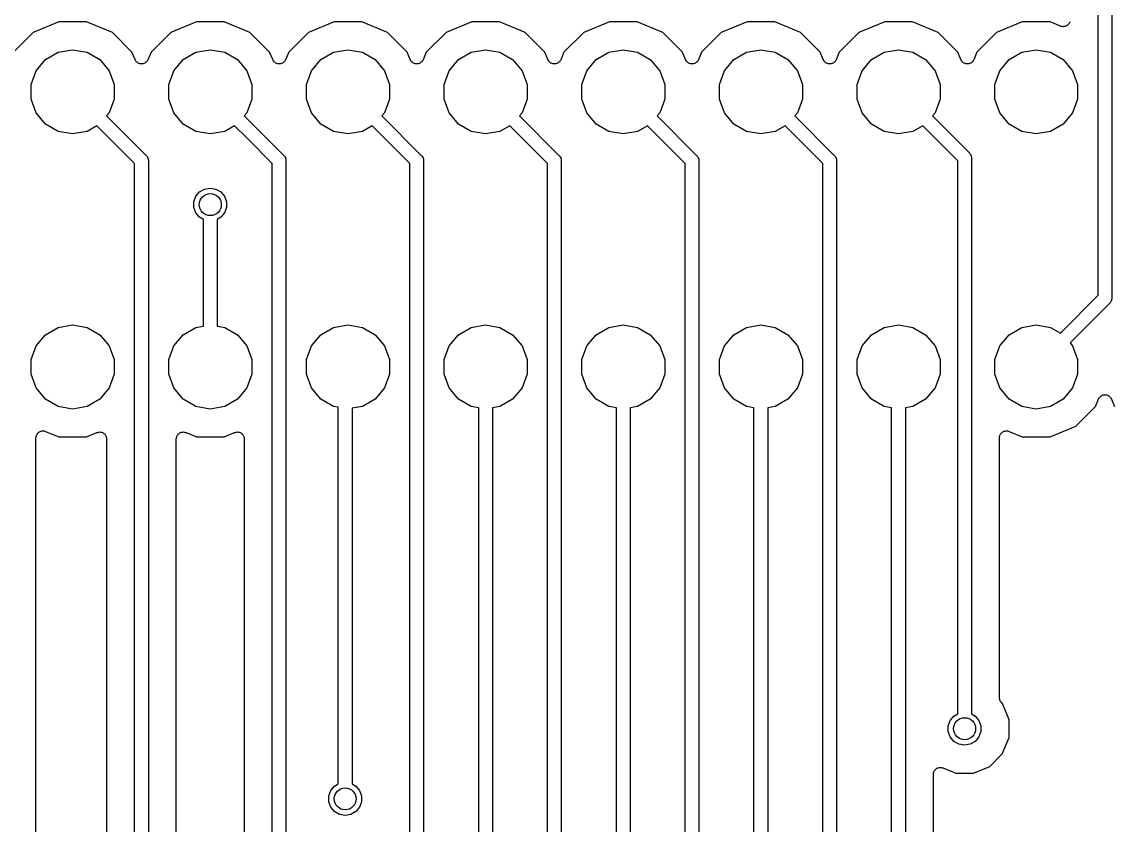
# Model space of a CAD drawing. Extents: x 70 to 225, y -126 to -70.
# Drawn here: x 109.32 to 129.14, y -97.44 to -82.84 of the extents above; entities that cross this region are included whole.
import ezdxf

# ---------------------------------------------------------------- set-up
doc = ezdxf.new("R2010")
doc.units = 0
doc.header["$MEASUREMENT"] = 0
doc.layers.add('BLACK', color=7, linetype='CONTINUOUS')

msp = doc.modelspace()

# ---------------------------------------------------------------- linework, layer by layer
at = {"layer": 'Black'}
for p, q in [((128.866, -87.8056), (128.866, -78.1526)), ((129.116, -78.1526), (129.116, -87.8573)), ((109.99, -82.8371), (109.523, -83.0301)), ((110.495, -82.8376), (109.99, -82.8371)), ((110.962, -83.0313), (110.495, -82.8376)), ((112.49, -82.8371), (112.023, -83.0301)), ((112.995, -82.8376), (112.49, -82.8371)), ((113.462, -83.0313), (112.995, -82.8376)), ((114.99, -82.8371), (114.523, -83.0301)), ((115.495, -82.8376), (114.99, -82.8371)), ((115.962, -83.0313), (115.495, -82.8376)), ((117.49, -82.8371), (117.023, -83.0301)), ((117.995, -82.8376), (117.49, -82.8371)), ((118.462, -83.0313), (117.995, -82.8376)), ((119.99, -82.8371), (119.523, -83.0301)), ((120.495, -82.8376), (119.99, -82.8371)), ((120.962, -83.0313), (120.495, -82.8376)), ((122.49, -82.8371), (122.023, -83.0301)), ((122.995, -82.8376), (122.49, -82.8371)), ((123.462, -83.0313), (122.995, -82.8376)), ((124.99, -82.8371), (124.523, -83.0301)), ((125.495, -82.8376), (124.99, -82.8371)), ((125.962, -83.0313), (125.495, -82.8376)), ((127.49, -82.8371), (127.023, -83.0301)), ((127.995, -82.8376), (127.49, -82.8371)), ((128.183, -82.9154), (127.995, -82.8376)), ((128.344, -82.8536), (128.338, -82.8665)), ((128.351, -82.8416), (128.344, -82.8536)), ((128.352, -82.8334), (128.351, -82.8416)), ((109.523, -83.0301), (109.165, -83.387)), ((111.319, -83.3889), (110.962, -83.0313)), ((112.023, -83.0301), (111.665, -83.387)), ((113.819, -83.3889), (113.462, -83.0313)), ((114.523, -83.0301), (114.165, -83.387)), ((116.319, -83.3889), (115.962, -83.0313)), ((117.023, -83.0301), (116.665, -83.387)), ((118.819, -83.3889), (118.462, -83.0313)), ((119.523, -83.0301), (119.165, -83.387)), ((121.319, -83.3889), (120.962, -83.0313)), ((122.023, -83.0301), (121.665, -83.387)), ((123.819, -83.3889), (123.462, -83.0313)), ((124.523, -83.0301), (124.165, -83.387)), ((126.319, -83.3889), (125.962, -83.0313)), ((127.023, -83.0301), (126.665, -83.387)), ((128.196, -82.9185), (128.183, -82.9154)), ((128.209, -82.9232), (128.196, -82.9185)), ((128.218, -82.9232), (128.209, -82.9232)), ((128.226, -82.925), (128.218, -82.9232)), ((128.239, -82.9232), (128.226, -82.925)), ((128.253, -82.9232), (128.239, -82.9232)), ((128.261, -82.9204), (128.253, -82.9232)), ((128.269, -82.9193), (128.261, -82.9204)), ((128.282, -82.9129), (128.269, -82.9193)), ((128.295, -82.9081), (128.282, -82.9129)), ((128.301, -82.9028), (128.295, -82.9081)), ((128.309, -82.899), (128.301, -82.9028)), ((128.318, -82.8887), (128.309, -82.899)), ((128.329, -82.8798), (128.318, -82.8887)), ((128.333, -82.8726), (128.329, -82.8798)), ((128.338, -82.8665), (128.333, -82.8726)), ((109.75, -83.5214), (109.98, -83.3886)), ((109.98, -83.3886), (110.241, -83.3424)), ((110.241, -83.3424), (110.503, -83.3886)), ((110.503, -83.3886), (110.733, -83.5214)), ((111.374, -83.5231), (111.319, -83.3889)), ((111.665, -83.387), (111.609, -83.5233)), ((112.25, -83.5214), (112.48, -83.3886)), ((112.48, -83.3886), (112.741, -83.3424)), ((112.741, -83.3424), (113.003, -83.3886)), ((113.003, -83.3886), (113.233, -83.5214)), ((113.874, -83.5231), (113.819, -83.3889)), ((114.165, -83.387), (114.109, -83.5233)), ((114.75, -83.5214), (114.98, -83.3886)), ((114.98, -83.3886), (115.241, -83.3424)), ((115.241, -83.3424), (115.503, -83.3886)), ((115.503, -83.3886), (115.733, -83.5214)), ((116.374, -83.5231), (116.319, -83.3889)), ((116.665, -83.387), (116.609, -83.5233)), ((117.25, -83.5214), (117.48, -83.3886)), ((117.48, -83.3886), (117.741, -83.3424)), ((117.741, -83.3424), (118.003, -83.3886)), ((118.003, -83.3886), (118.233, -83.5214)), ((118.874, -83.5231), (118.819, -83.3889)), ((119.165, -83.387), (119.109, -83.5233)), ((119.75, -83.5214), (119.98, -83.3886)), ((119.98, -83.3886), (120.241, -83.3424)), ((120.241, -83.3424), (120.503, -83.3886)), ((120.503, -83.3886), (120.733, -83.5214)), ((121.374, -83.5231), (121.319, -83.3889)), ((121.665, -83.387), (121.609, -83.5233)), ((122.25, -83.5214), (122.48, -83.3886)), ((122.48, -83.3886), (122.741, -83.3424)), ((122.741, -83.3424), (123.003, -83.3886)), ((123.003, -83.3886), (123.233, -83.5214)), ((123.874, -83.5231), (123.819, -83.3889)), ((124.165, -83.387), (124.109, -83.5233)), ((124.75, -83.5214), (124.98, -83.3886)), ((124.98, -83.3886), (125.241, -83.3424)), ((125.241, -83.3424), (125.503, -83.3886)), ((125.503, -83.3886), (125.733, -83.5214)), ((126.374, -83.5231), (126.319, -83.3889)), ((126.665, -83.387), (126.609, -83.5233)), ((127.25, -83.5214), (127.48, -83.3886)), ((127.48, -83.3886), (127.741, -83.3424)), ((127.741, -83.3424), (128.003, -83.3886)), ((128.003, -83.3886), (128.233, -83.5214)), ((109.579, -83.7249), (109.75, -83.5214)), ((110.733, -83.5214), (110.904, -83.7249)), ((111.383, -83.5371), (111.374, -83.5231)), ((111.391, -83.5518), (111.383, -83.5371)), ((111.395, -83.5556), (111.391, -83.5518)), ((111.398, -83.5603), (111.395, -83.5556)), ((111.411, -83.5704), (111.398, -83.5603)), ((111.423, -83.5816), (111.411, -83.5704)), ((111.428, -83.5838), (111.423, -83.5816)), ((111.433, -83.5872), (111.428, -83.5838)), ((111.449, -83.5922), (111.433, -83.5872)), ((111.464, -83.5985), (111.449, -83.5922)), ((111.469, -83.5988), (111.464, -83.5985)), ((111.475, -83.6005), (111.469, -83.5988)), ((111.491, -83.5998), (111.475, -83.6005)), ((111.508, -83.6005), (111.491, -83.5998)), ((111.513, -83.5988), (111.508, -83.6005)), ((111.519, -83.5986), (111.513, -83.5988)), ((111.534, -83.5922), (111.519, -83.5986)), ((111.55, -83.5873), (111.534, -83.5922)), ((111.554, -83.5839), (111.55, -83.5873)), ((111.56, -83.5817), (111.554, -83.5839)), ((111.572, -83.5705), (111.56, -83.5817)), ((111.585, -83.5604), (111.572, -83.5705)), ((111.588, -83.5557), (111.585, -83.5604)), ((111.592, -83.552), (111.588, -83.5557)), ((111.6, -83.5372), (111.592, -83.552)), ((111.609, -83.5233), (111.6, -83.5372)), ((112.079, -83.7249), (112.25, -83.5214)), ((113.233, -83.5214), (113.404, -83.7249)), ((113.883, -83.5371), (113.874, -83.5231)), ((113.891, -83.5518), (113.883, -83.5371)), ((113.895, -83.5556), (113.891, -83.5518)), ((113.898, -83.5603), (113.895, -83.5556)), ((113.911, -83.5704), (113.898, -83.5603)), ((113.923, -83.5816), (113.911, -83.5704)), ((113.928, -83.5838), (113.923, -83.5816)), ((113.933, -83.5872), (113.928, -83.5838)), ((113.949, -83.5922), (113.933, -83.5872)), ((113.964, -83.5985), (113.949, -83.5922)), ((113.969, -83.5988), (113.964, -83.5985)), ((113.975, -83.6005), (113.969, -83.5988)), ((113.991, -83.5998), (113.975, -83.6005)), ((114.008, -83.6005), (113.991, -83.5998)), ((114.013, -83.5988), (114.008, -83.6005)), ((114.019, -83.5986), (114.013, -83.5988)), ((114.034, -83.5922), (114.019, -83.5986)), ((114.05, -83.5873), (114.034, -83.5922)), ((114.054, -83.5839), (114.05, -83.5873)), ((114.06, -83.5817), (114.054, -83.5839)), ((114.072, -83.5705), (114.06, -83.5817)), ((114.085, -83.5604), (114.072, -83.5705)), ((114.088, -83.5557), (114.085, -83.5604)), ((114.092, -83.552), (114.088, -83.5557)), ((114.1, -83.5372), (114.092, -83.552)), ((114.109, -83.5233), (114.1, -83.5372)), ((114.579, -83.7249), (114.75, -83.5214)), ((115.733, -83.5214), (115.904, -83.7249)), ((116.383, -83.5371), (116.374, -83.5231)), ((116.391, -83.5518), (116.383, -83.5371)), ((116.395, -83.5556), (116.391, -83.5518)), ((116.398, -83.5603), (116.395, -83.5556)), ((116.411, -83.5704), (116.398, -83.5603)), ((116.423, -83.5816), (116.411, -83.5704)), ((116.428, -83.5838), (116.423, -83.5816)), ((116.433, -83.5872), (116.428, -83.5838)), ((116.449, -83.5922), (116.433, -83.5872)), ((116.464, -83.5985), (116.449, -83.5922)), ((116.469, -83.5988), (116.464, -83.5985)), ((116.475, -83.6005), (116.469, -83.5988)), ((116.491, -83.5998), (116.475, -83.6005)), ((116.508, -83.6005), (116.491, -83.5998)), ((116.513, -83.5988), (116.508, -83.6005)), ((116.519, -83.5986), (116.513, -83.5988)), ((116.534, -83.5922), (116.519, -83.5986)), ((116.55, -83.5873), (116.534, -83.5922)), ((116.554, -83.5839), (116.55, -83.5873)), ((116.56, -83.5817), (116.554, -83.5839)), ((116.572, -83.5705), (116.56, -83.5817)), ((116.585, -83.5604), (116.572, -83.5705)), ((116.588, -83.5557), (116.585, -83.5604)), ((116.592, -83.552), (116.588, -83.5557)), ((116.6, -83.5372), (116.592, -83.552)), ((116.609, -83.5233), (116.6, -83.5372)), ((117.079, -83.7249), (117.25, -83.5214)), ((118.233, -83.5214), (118.404, -83.7249)), ((118.883, -83.5371), (118.874, -83.5231)), ((118.891, -83.5518), (118.883, -83.5371)), ((118.895, -83.5556), (118.891, -83.5518)), ((118.898, -83.5603), (118.895, -83.5556)), ((118.911, -83.5704), (118.898, -83.5603)), ((118.923, -83.5816), (118.911, -83.5704)), ((118.928, -83.5838), (118.923, -83.5816)), ((118.933, -83.5872), (118.928, -83.5838)), ((118.949, -83.5922), (118.933, -83.5872)), ((118.964, -83.5985), (118.949, -83.5922)), ((118.969, -83.5988), (118.964, -83.5985)), ((118.975, -83.6005), (118.969, -83.5988)), ((118.991, -83.5998), (118.975, -83.6005)), ((119.008, -83.6005), (118.991, -83.5998)), ((119.013, -83.5988), (119.008, -83.6005)), ((119.019, -83.5986), (119.013, -83.5988)), ((119.034, -83.5922), (119.019, -83.5986)), ((119.05, -83.5873), (119.034, -83.5922)), ((119.054, -83.5839), (119.05, -83.5873)), ((119.06, -83.5817), (119.054, -83.5839)), ((119.072, -83.5705), (119.06, -83.5817)), ((119.085, -83.5604), (119.072, -83.5705)), ((119.088, -83.5557), (119.085, -83.5604)), ((119.092, -83.552), (119.088, -83.5557)), ((119.1, -83.5372), (119.092, -83.552)), ((119.109, -83.5233), (119.1, -83.5372)), ((119.579, -83.7249), (119.75, -83.5214)), ((120.733, -83.5214), (120.904, -83.7249)), ((121.383, -83.5371), (121.374, -83.5231)), ((121.391, -83.5518), (121.383, -83.5371)), ((121.395, -83.5556), (121.391, -83.5518)), ((121.398, -83.5603), (121.395, -83.5556)), ((121.411, -83.5704), (121.398, -83.5603)), ((121.423, -83.5816), (121.411, -83.5704)), ((121.428, -83.5838), (121.423, -83.5816)), ((121.433, -83.5872), (121.428, -83.5838)), ((121.449, -83.5922), (121.433, -83.5872)), ((121.464, -83.5985), (121.449, -83.5922)), ((121.469, -83.5988), (121.464, -83.5985)), ((121.475, -83.6005), (121.469, -83.5988)), ((121.491, -83.5998), (121.475, -83.6005)), ((121.508, -83.6005), (121.491, -83.5998)), ((121.513, -83.5988), (121.508, -83.6005)), ((121.519, -83.5986), (121.513, -83.5988)), ((121.534, -83.5922), (121.519, -83.5986)), ((121.55, -83.5873), (121.534, -83.5922)), ((121.554, -83.5839), (121.55, -83.5873)), ((121.56, -83.5817), (121.554, -83.5839)), ((121.572, -83.5705), (121.56, -83.5817)), ((121.585, -83.5604), (121.572, -83.5705)), ((121.588, -83.5557), (121.585, -83.5604)), ((121.592, -83.552), (121.588, -83.5557)), ((121.6, -83.5372), (121.592, -83.552)), ((121.609, -83.5233), (121.6, -83.5372)), ((122.079, -83.7249), (122.25, -83.5214)), ((123.233, -83.5214), (123.404, -83.7249)), ((123.883, -83.5371), (123.874, -83.5231)), ((123.891, -83.5518), (123.883, -83.5371)), ((123.895, -83.5556), (123.891, -83.5518)), ((123.898, -83.5603), (123.895, -83.5556)), ((123.911, -83.5704), (123.898, -83.5603)), ((123.923, -83.5816), (123.911, -83.5704)), ((123.928, -83.5838), (123.923, -83.5816)), ((123.933, -83.5872), (123.928, -83.5838)), ((123.949, -83.5922), (123.933, -83.5872)), ((123.964, -83.5985), (123.949, -83.5922)), ((123.969, -83.5988), (123.964, -83.5985)), ((123.975, -83.6005), (123.969, -83.5988)), ((123.991, -83.5998), (123.975, -83.6005)), ((124.008, -83.6005), (123.991, -83.5998)), ((124.013, -83.5988), (124.008, -83.6005)), ((124.019, -83.5986), (124.013, -83.5988)), ((124.034, -83.5922), (124.019, -83.5986)), ((124.05, -83.5873), (124.034, -83.5922)), ((124.054, -83.5839), (124.05, -83.5873)), ((124.06, -83.5817), (124.054, -83.5839)), ((124.072, -83.5705), (124.06, -83.5817)), ((124.085, -83.5604), (124.072, -83.5705)), ((124.088, -83.5557), (124.085, -83.5604)), ((124.092, -83.552), (124.088, -83.5557)), ((124.1, -83.5372), (124.092, -83.552)), ((124.109, -83.5233), (124.1, -83.5372)), ((124.579, -83.7249), (124.75, -83.5214)), ((125.733, -83.5214), (125.904, -83.7249)), ((126.383, -83.5371), (126.374, -83.5231)), ((126.391, -83.5518), (126.383, -83.5371)), ((126.395, -83.5556), (126.391, -83.5518)), ((126.398, -83.5603), (126.395, -83.5556)), ((126.411, -83.5704), (126.398, -83.5603)), ((126.423, -83.5816), (126.411, -83.5704)), ((126.428, -83.5838), (126.423, -83.5816)), ((126.433, -83.5872), (126.428, -83.5838)), ((126.449, -83.5922), (126.433, -83.5872)), ((126.464, -83.5985), (126.449, -83.5922)), ((126.469, -83.5988), (126.464, -83.5985)), ((126.475, -83.6005), (126.469, -83.5988)), ((126.491, -83.5998), (126.475, -83.6005)), ((126.508, -83.6005), (126.491, -83.5998)), ((126.513, -83.5988), (126.508, -83.6005)), ((126.519, -83.5986), (126.513, -83.5988)), ((126.534, -83.5922), (126.519, -83.5986)), ((126.55, -83.5873), (126.534, -83.5922)), ((126.554, -83.5839), (126.55, -83.5873)), ((126.56, -83.5817), (126.554, -83.5839)), ((126.572, -83.5705), (126.56, -83.5817)), ((126.585, -83.5604), (126.572, -83.5705)), ((126.588, -83.5557), (126.585, -83.5604)), ((126.592, -83.552), (126.588, -83.5557)), ((126.6, -83.5372), (126.592, -83.552)), ((126.609, -83.5233), (126.6, -83.5372)), ((127.079, -83.7249), (127.25, -83.5214)), ((128.233, -83.5214), (128.404, -83.7249)), ((109.488, -83.9745), (109.579, -83.7249)), ((110.904, -83.7249), (110.995, -83.9745)), ((111.988, -83.9745), (112.079, -83.7249)), ((113.404, -83.7249), (113.495, -83.9745)), ((114.488, -83.9745), (114.579, -83.7249)), ((115.904, -83.7249), (115.995, -83.9745)), ((116.988, -83.9745), (117.079, -83.7249)), ((118.404, -83.7249), (118.495, -83.9745)), ((119.488, -83.9745), (119.579, -83.7249)), ((120.904, -83.7249), (120.995, -83.9745)), ((121.988, -83.9745), (122.079, -83.7249)), ((123.404, -83.7249), (123.495, -83.9745)), ((124.488, -83.9745), (124.579, -83.7249)), ((125.904, -83.7249), (125.995, -83.9745)), ((126.988, -83.9745), (127.079, -83.7249)), ((128.404, -83.7249), (128.495, -83.9745)), ((109.488, -84.2402), (109.488, -83.9745)), ((110.995, -83.9745), (110.995, -84.2402)), ((111.988, -84.2402), (111.988, -83.9745)), ((113.495, -83.9745), (113.495, -84.2402)), ((114.488, -84.2402), (114.488, -83.9745)), ((115.995, -83.9745), (115.995, -84.2402)), ((116.988, -84.2402), (116.988, -83.9745)), ((118.495, -83.9745), (118.495, -84.2402)), ((119.488, -84.2402), (119.488, -83.9745)), ((120.995, -83.9745), (120.995, -84.2402)), ((121.988, -84.2402), (121.988, -83.9745)), ((123.495, -83.9745), (123.495, -84.2402)), ((124.488, -84.2402), (124.488, -83.9745)), ((125.995, -83.9745), (125.995, -84.2402)), ((126.988, -84.2402), (126.988, -83.9745)), ((128.495, -83.9745), (128.495, -84.2402)), ((109.579, -84.4898), (109.488, -84.2402)), ((110.995, -84.2402), (110.904, -84.4898)), ((112.079, -84.4898), (111.988, -84.2402)), ((113.495, -84.2402), (113.404, -84.4898)), ((114.579, -84.4898), (114.488, -84.2402)), ((115.995, -84.2402), (115.904, -84.4898)), ((117.079, -84.4898), (116.988, -84.2402)), ((118.495, -84.2402), (118.404, -84.4898)), ((119.579, -84.4898), (119.488, -84.2402)), ((120.995, -84.2402), (120.904, -84.4898)), ((122.079, -84.4898), (121.988, -84.2402)), ((123.495, -84.2402), (123.404, -84.4898)), ((124.579, -84.4898), (124.488, -84.2402)), ((125.995, -84.2402), (125.904, -84.4898)), ((127.079, -84.4898), (126.988, -84.2402)), ((128.495, -84.2402), (128.404, -84.4898)), ((109.75, -84.6933), (109.579, -84.4898)), ((110.904, -84.4898), (110.857, -84.5459)), ((110.857, -84.5459), (111.58, -85.2689)), ((112.25, -84.6933), (112.079, -84.4898)), ((113.404, -84.4898), (113.357, -84.5459)), ((113.357, -84.5459), (113.592, -84.7809)), ((114.75, -84.6933), (114.579, -84.4898)), ((115.904, -84.4898), (115.857, -84.5459)), ((115.857, -84.5459), (116.58, -85.2689)), ((117.25, -84.6933), (117.079, -84.4898)), ((118.404, -84.4898), (118.357, -84.5459)), ((118.357, -84.5459), (119.08, -85.2689)), ((119.75, -84.6933), (119.579, -84.4898)), ((120.904, -84.4898), (120.857, -84.5459)), ((120.857, -84.5459), (121.58, -85.2689)), ((122.25, -84.6933), (122.079, -84.4898)), ((123.404, -84.4898), (123.357, -84.5459)), ((123.357, -84.5459), (124.08, -85.2689)), ((124.75, -84.6933), (124.579, -84.4898)), ((125.904, -84.4898), (125.857, -84.5459)), ((125.857, -84.5459), (126.53, -85.2189)), ((127.25, -84.6933), (127.079, -84.4898)), ((128.404, -84.4898), (128.233, -84.6933)), ((109.98, -84.8261), (109.75, -84.6933)), ((110.241, -84.8722), (109.98, -84.8261)), ((110.503, -84.8261), (110.241, -84.8722)), ((110.681, -84.7235), (110.503, -84.8261)), ((111.366, -85.4091), (110.681, -84.7235)), ((112.48, -84.8261), (112.25, -84.6933)), ((112.741, -84.8722), (112.48, -84.8261)), ((113.003, -84.8261), (112.741, -84.8722)), ((113.181, -84.7235), (113.003, -84.8261)), ((113.415, -84.9577), (113.181, -84.7235)), ((113.592, -84.7809), (113.592, -84.7809)), ((113.592, -84.7809), (114.08, -85.2689)), ((114.98, -84.8261), (114.75, -84.6933)), ((115.241, -84.8722), (114.98, -84.8261)), ((115.503, -84.8261), (115.241, -84.8722)), ((115.681, -84.7235), (115.503, -84.8261)), ((116.366, -85.4091), (115.681, -84.7235)), ((117.48, -84.8261), (117.25, -84.6933)), ((117.741, -84.8722), (117.48, -84.8261)), ((118.003, -84.8261), (117.741, -84.8722)), ((118.181, -84.7235), (118.003, -84.8261)), ((118.866, -85.4091), (118.181, -84.7235)), ((119.98, -84.8261), (119.75, -84.6933)), ((120.241, -84.8722), (119.98, -84.8261)), ((120.503, -84.8261), (120.241, -84.8722)), ((120.681, -84.7235), (120.503, -84.8261)), ((121.366, -85.4091), (120.681, -84.7235)), ((122.48, -84.8261), (122.25, -84.6933)), ((122.741, -84.8722), (122.48, -84.8261)), ((123.003, -84.8261), (122.741, -84.8722)), ((123.181, -84.7235), (123.003, -84.8261)), ((123.866, -85.4091), (123.181, -84.7235)), ((124.98, -84.8261), (124.75, -84.6933)), ((125.241, -84.8722), (124.98, -84.8261)), ((125.503, -84.8261), (125.241, -84.8722)), ((125.681, -84.7235), (125.503, -84.8261)), ((126.316, -85.3591), (125.681, -84.7235)), ((127.48, -84.8261), (127.25, -84.6933)), ((127.741, -84.8722), (127.48, -84.8261)), ((128.003, -84.8261), (127.741, -84.8722)), ((128.233, -84.6933), (128.003, -84.8261)), ((113.866, -85.4091), (113.415, -84.9577)), ((113.415, -84.9577), (113.415, -84.9577)), ((126.53, -85.2189), (126.533, -85.2235)), ((126.533, -85.2235), (126.537, -85.227)), ((126.537, -85.227), (126.545, -85.2411)), ((111.366, -100.333), (111.366, -85.4091)), ((111.58, -85.2689), (111.583, -85.2734)), ((111.583, -85.2734), (111.587, -85.277)), ((111.587, -85.277), (111.595, -85.2911)), ((111.595, -85.2911), (111.605, -85.3045)), ((111.605, -85.3045), (111.606, -85.3098)), ((111.606, -85.3098), (111.609, -85.3146)), ((111.609, -85.3146), (111.612, -85.3307)), ((111.612, -85.3307), (111.616, -85.3464)), ((111.616, -85.3464), (111.615, -85.3519)), ((111.615, -85.3519), (111.616, -85.3573)), ((111.616, -85.3573), (111.616, -100.333)), ((113.866, -105.637), (113.866, -85.4091)), ((114.08, -85.2689), (114.083, -85.2735)), ((114.083, -85.2735), (114.087, -85.277)), ((114.087, -85.277), (114.095, -85.2911)), ((114.095, -85.2911), (114.105, -85.3045)), ((114.105, -85.3045), (114.106, -85.3098)), ((114.106, -85.3098), (114.109, -85.3146)), ((114.109, -85.3146), (114.112, -85.3307)), ((114.112, -85.3307), (114.116, -85.3464)), ((114.116, -85.3464), (114.115, -85.3519)), ((114.115, -85.3519), (114.116, -85.3573)), ((114.116, -85.3573), (114.116, -105.637)), ((116.366, -103.037), (116.366, -85.4091)), ((116.58, -85.2689), (116.583, -85.2735)), ((116.583, -85.2735), (116.587, -85.277)), ((116.587, -85.277), (116.595, -85.2911)), ((116.595, -85.2911), (116.605, -85.3045)), ((116.605, -85.3045), (116.606, -85.3098)), ((116.606, -85.3098), (116.609, -85.3146)), ((116.609, -85.3146), (116.612, -85.3307)), ((116.612, -85.3307), (116.616, -85.3464)), ((116.616, -85.3464), (116.615, -85.3519)), ((116.615, -85.3519), (116.616, -85.3573)), ((116.616, -85.3573), (116.616, -103.037)), ((118.866, -108.112), (118.866, -85.4091)), ((119.08, -85.2689), (119.083, -85.2734)), ((119.083, -85.2734), (119.087, -85.277)), ((119.087, -85.277), (119.095, -85.2911)), ((119.095, -85.2911), (119.105, -85.3045)), ((119.105, -85.3045), (119.106, -85.3098)), ((119.106, -85.3098), (119.109, -85.3146)), ((119.109, -85.3146), (119.112, -85.3307)), ((119.112, -85.3307), (119.116, -85.3464)), ((119.116, -85.3464), (119.115, -85.3519)), ((119.115, -85.3519), (119.116, -85.3573)), ((119.116, -85.3573), (119.116, -108.112)), ((121.366, -110.637), (121.366, -85.4091)), ((121.58, -85.2689), (121.583, -85.2734)), ((121.583, -85.2734), (121.587, -85.277)), ((121.587, -85.277), (121.595, -85.2911)), ((121.595, -85.2911), (121.605, -85.3045)), ((121.605, -85.3045), (121.606, -85.3098)), ((121.606, -85.3098), (121.609, -85.3146)), ((121.609, -85.3146), (121.612, -85.3307)), ((121.612, -85.3307), (121.616, -85.3464)), ((121.616, -85.3464), (121.615, -85.3519)), ((121.615, -85.3519), (121.616, -85.3573)), ((121.616, -85.3573), (121.616, -110.637)), ((123.866, -106.837), (123.866, -85.4091)), ((124.08, -85.2689), (124.083, -85.2734)), ((124.083, -85.2734), (124.087, -85.277)), ((124.087, -85.277), (124.095, -85.2911)), ((124.095, -85.2911), (124.105, -85.3045)), ((124.105, -85.3045), (124.106, -85.3098)), ((124.106, -85.3098), (124.109, -85.3146)), ((124.109, -85.3146), (124.112, -85.3307)), ((124.112, -85.3307), (124.116, -85.3464)), ((124.116, -85.3464), (124.115, -85.3519)), ((124.115, -85.3519), (124.116, -85.3573)), ((124.116, -85.3573), (124.116, -106.837)), ((126.316, -95.4121), (126.316, -85.3591)), ((126.545, -85.2411), (126.555, -85.2545)), ((126.555, -85.2545), (126.556, -85.2598)), ((126.556, -85.2598), (126.559, -85.2646)), ((126.559, -85.2646), (126.562, -85.2807)), ((126.562, -85.2807), (126.566, -85.2964)), ((126.566, -85.2964), (126.565, -85.3019)), ((126.565, -85.3019), (126.566, -85.3073)), ((126.566, -85.3073), (126.566, -95.4121)), ((112.445, -86.105), (112.481, -86.0068)), ((112.481, -86.0068), (112.548, -85.9266)), ((112.548, -85.9266), (112.638, -85.8743)), ((112.638, -85.8743), (112.741, -85.8562)), ((112.741, -85.8562), (112.844, -85.8743)), ((112.844, -85.8743), (112.935, -85.9266)), ((112.935, -85.9266), (113.002, -86.0068)), ((113.002, -86.0068), (113.038, -86.105)), ((112.445, -86.2096), (112.445, -86.105)), ((112.481, -86.3079), (112.445, -86.2096)), ((113.038, -86.2096), (113.002, -86.3079)), ((113.038, -86.105), (113.038, -86.2096)), ((112.548, -86.388), (112.481, -86.3079)), ((112.616, -86.4276), (112.548, -86.388)), ((112.935, -86.388), (112.866, -86.4276)), ((113.002, -86.3079), (112.935, -86.388)), ((112.616, -88.3645), (112.616, -86.4276)), ((112.866, -86.4276), (112.866, -88.3645)), ((128.181, -88.4912), (128.866, -87.8056)), ((129.08, -87.9457), (128.357, -88.6688)), ((129.083, -87.9412), (129.08, -87.9457)), ((129.087, -87.9377), (129.083, -87.9412)), ((129.095, -87.9235), (129.087, -87.9377)), ((129.105, -87.9102), (129.095, -87.9235)), ((129.106, -87.9048), (129.105, -87.9102)), ((129.109, -87.9001), (129.106, -87.9048)), ((129.112, -87.884), (129.109, -87.9001)), ((129.116, -87.8682), (129.112, -87.884)), ((129.116, -87.8573), (129.115, -87.8628)), ((129.115, -87.8628), (129.116, -87.8682)), ((109.75, -88.5214), (109.98, -88.3886)), ((109.98, -88.3886), (110.241, -88.3424)), ((110.241, -88.3424), (110.503, -88.3886)), ((110.503, -88.3886), (110.733, -88.5214)), ((112.25, -88.5214), (112.48, -88.3886)), ((112.48, -88.3886), (112.616, -88.3645)), ((112.866, -88.3645), (113.003, -88.3886)), ((113.003, -88.3886), (113.233, -88.5214)), ((114.75, -88.5214), (114.98, -88.3886)), ((114.98, -88.3886), (115.241, -88.3424)), ((115.241, -88.3424), (115.503, -88.3886)), ((115.503, -88.3886), (115.733, -88.5214)), ((117.25, -88.5214), (117.48, -88.3886)), ((117.48, -88.3886), (117.741, -88.3424)), ((117.741, -88.3424), (118.003, -88.3886)), ((118.003, -88.3886), (118.233, -88.5214)), ((119.75, -88.5214), (119.98, -88.3886)), ((119.98, -88.3886), (120.241, -88.3424)), ((120.241, -88.3424), (120.503, -88.3886)), ((120.503, -88.3886), (120.733, -88.5214)), ((122.25, -88.5214), (122.48, -88.3886)), ((122.48, -88.3886), (122.741, -88.3424)), ((122.741, -88.3424), (123.003, -88.3886)), ((123.003, -88.3886), (123.233, -88.5214)), ((124.75, -88.5214), (124.98, -88.3886)), ((124.98, -88.3886), (125.241, -88.3424)), ((125.241, -88.3424), (125.503, -88.3886)), ((125.503, -88.3886), (125.733, -88.5214)), ((127.25, -88.5214), (127.48, -88.3886)), ((127.48, -88.3886), (127.741, -88.3424)), ((127.741, -88.3424), (128.003, -88.3886)), ((128.003, -88.3886), (128.181, -88.4912)), ((109.579, -88.7249), (109.75, -88.5214)), ((110.733, -88.5214), (110.904, -88.7249)), ((112.079, -88.7249), (112.25, -88.5214)), ((113.233, -88.5214), (113.404, -88.7249)), ((114.579, -88.7249), (114.75, -88.5214)), ((115.733, -88.5214), (115.904, -88.7249)), ((117.079, -88.7249), (117.25, -88.5214)), ((118.233, -88.5214), (118.404, -88.7249)), ((119.579, -88.7249), (119.75, -88.5214)), ((120.733, -88.5214), (120.904, -88.7249)), ((122.079, -88.7249), (122.25, -88.5214)), ((123.233, -88.5214), (123.404, -88.7249)), ((124.579, -88.7249), (124.75, -88.5214)), ((125.733, -88.5214), (125.904, -88.7249)), ((127.079, -88.7249), (127.25, -88.5214)), ((109.488, -88.9745), (109.579, -88.7249)), ((110.904, -88.7249), (110.995, -88.9745)), ((111.988, -88.9745), (112.079, -88.7249)), ((113.404, -88.7249), (113.495, -88.9745)), ((114.488, -88.9745), (114.579, -88.7249)), ((115.904, -88.7249), (115.995, -88.9745)), ((116.988, -88.9745), (117.079, -88.7249)), ((118.404, -88.7249), (118.495, -88.9745)), ((119.488, -88.9745), (119.579, -88.7249)), ((120.904, -88.7249), (120.995, -88.9745)), ((121.988, -88.9745), (122.079, -88.7249)), ((123.404, -88.7249), (123.495, -88.9745)), ((124.488, -88.9745), (124.579, -88.7249)), ((125.904, -88.7249), (125.995, -88.9745)), ((126.988, -88.9745), (127.079, -88.7249)), ((128.357, -88.6688), (128.404, -88.7249)), ((128.404, -88.7249), (128.495, -88.9745)), ((109.488, -89.2402), (109.488, -88.9745)), ((110.995, -88.9745), (110.995, -89.2402)), ((111.988, -89.2402), (111.988, -88.9745)), ((113.495, -88.9745), (113.495, -89.2402)), ((114.488, -89.2402), (114.488, -88.9745)), ((115.995, -88.9745), (115.995, -89.2402)), ((116.988, -89.2402), (116.988, -88.9745)), ((118.495, -88.9745), (118.495, -89.2402)), ((119.488, -89.2402), (119.488, -88.9745)), ((120.995, -88.9745), (120.995, -89.2402)), ((121.988, -89.2402), (121.988, -88.9745)), ((123.495, -88.9745), (123.495, -89.2402)), ((124.488, -89.2402), (124.488, -88.9745)), ((125.995, -88.9745), (125.995, -89.2402)), ((126.988, -89.2402), (126.988, -88.9745)), ((128.495, -88.9745), (128.495, -89.2402)), ((109.579, -89.4898), (109.488, -89.2402)), ((110.995, -89.2402), (110.904, -89.4898)), ((112.079, -89.4898), (111.988, -89.2402)), ((113.495, -89.2402), (113.404, -89.4898)), ((114.579, -89.4898), (114.488, -89.2402)), ((115.995, -89.2402), (115.904, -89.4898)), ((117.079, -89.4898), (116.988, -89.2402)), ((118.495, -89.2402), (118.404, -89.4898)), ((119.579, -89.4898), (119.488, -89.2402)), ((120.995, -89.2402), (120.904, -89.4898)), ((122.079, -89.4898), (121.988, -89.2402)), ((123.495, -89.2402), (123.404, -89.4898)), ((124.579, -89.4898), (124.488, -89.2402)), ((125.995, -89.2402), (125.904, -89.4898)), ((127.079, -89.4898), (126.988, -89.2402)), ((128.495, -89.2402), (128.404, -89.4898)), ((109.75, -89.6933), (109.579, -89.4898)), ((110.904, -89.4898), (110.733, -89.6933)), ((112.25, -89.6933), (112.079, -89.4898)), ((113.404, -89.4898), (113.233, -89.6933)), ((114.75, -89.6933), (114.579, -89.4898)), ((115.904, -89.4898), (115.733, -89.6933)), ((117.25, -89.6933), (117.079, -89.4898)), ((118.404, -89.4898), (118.233, -89.6933)), ((119.75, -89.6933), (119.579, -89.4898)), ((120.904, -89.4898), (120.733, -89.6933)), ((122.25, -89.6933), (122.079, -89.4898)), ((123.404, -89.4898), (123.233, -89.6933)), ((124.75, -89.6933), (124.579, -89.4898)), ((125.904, -89.4898), (125.733, -89.6933)), ((127.25, -89.6933), (127.079, -89.4898)), ((128.404, -89.4898), (128.233, -89.6933)), ((109.98, -89.8261), (109.75, -89.6933)), ((110.733, -89.6933), (110.503, -89.8261)), ((112.48, -89.8261), (112.25, -89.6933)), ((113.233, -89.6933), (113.003, -89.8261)), ((114.98, -89.8261), (114.75, -89.6933)), ((115.733, -89.6933), (115.503, -89.8261)), ((117.48, -89.8261), (117.25, -89.6933)), ((118.233, -89.6933), (118.003, -89.8261)), ((119.98, -89.8261), (119.75, -89.6933)), ((120.733, -89.6933), (120.503, -89.8261)), ((122.48, -89.8261), (122.25, -89.6933)), ((123.233, -89.6933), (123.003, -89.8261)), ((124.98, -89.8261), (124.75, -89.6933)), ((125.733, -89.6933), (125.503, -89.8261)), ((127.48, -89.8261), (127.25, -89.6933)), ((128.233, -89.6933), (128.003, -89.8261)), ((128.817, -89.8277), (128.874, -89.6914)), ((128.874, -89.6914), (128.883, -89.6774)), ((128.883, -89.6774), (128.891, -89.6627)), ((128.891, -89.6627), (128.895, -89.6589)), ((128.895, -89.6589), (128.898, -89.6542)), ((128.898, -89.6542), (128.911, -89.6441)), ((128.911, -89.6441), (128.923, -89.6329)), ((128.923, -89.6329), (128.928, -89.6308)), ((128.928, -89.6308), (128.933, -89.6274)), ((128.933, -89.6274), (128.949, -89.6224)), ((128.949, -89.6224), (128.964, -89.6161)), ((128.964, -89.6161), (128.969, -89.6159)), ((128.969, -89.6159), (128.975, -89.6142)), ((128.975, -89.6142), (128.991, -89.6149)), ((128.991, -89.6149), (129.008, -89.6142)), ((129.008, -89.6142), (129.013, -89.6159)), ((129.013, -89.6159), (129.019, -89.6161)), ((129.019, -89.6161), (129.034, -89.6225)), ((129.034, -89.6225), (129.05, -89.6275)), ((129.05, -89.6275), (129.054, -89.6309)), ((129.054, -89.6309), (129.06, -89.6331)), ((129.06, -89.6331), (129.072, -89.6443)), ((129.072, -89.6443), (129.085, -89.6544)), ((129.085, -89.6544), (129.088, -89.6591)), ((129.088, -89.6591), (129.092, -89.6629)), ((129.092, -89.6629), (129.1, -89.6776)), ((129.1, -89.6776), (129.109, -89.6916)), ((129.109, -89.6916), (129.164, -89.8258)), ((110.241, -89.8722), (109.98, -89.8261)), ((110.503, -89.8261), (110.241, -89.8722)), ((112.741, -89.8722), (112.48, -89.8261)), ((113.003, -89.8261), (112.741, -89.8722)), ((115.066, -89.8414), (114.98, -89.8261)), ((115.066, -96.6871), (115.066, -89.8414)), ((115.503, -89.8261), (115.316, -89.859)), ((115.316, -89.859), (115.316, -96.6871)), ((117.616, -89.8502), (117.48, -89.8261)), ((117.616, -99.0581), (117.616, -89.8502)), ((118.003, -89.8261), (117.866, -89.8502)), ((117.866, -89.8502), (117.866, -99.0581)), ((120.116, -89.8502), (119.98, -89.8261)), ((120.116, -101.762), (120.116, -89.8502)), ((120.503, -89.8261), (120.366, -89.8502)), ((120.366, -89.8502), (120.366, -101.762)), ((122.616, -89.8502), (122.48, -89.8261)), ((122.616, -104.133), (122.616, -89.8502)), ((123.003, -89.8261), (122.866, -89.8502)), ((122.866, -89.8502), (122.866, -104.133)), ((125.116, -89.8502), (124.98, -89.8261)), ((125.116, -112.787), (125.116, -89.8502)), ((125.503, -89.8261), (125.366, -89.8502)), ((125.366, -89.8502), (125.366, -112.787)), ((127.741, -89.8722), (127.48, -89.8261)), ((128.003, -89.8261), (127.741, -89.8722)), ((128.46, -90.1846), (128.817, -89.8277)), ((127.993, -90.3776), (128.46, -90.1846)), ((109.574, -90.3958), (109.577, -90.3821)), ((109.577, -90.3682), (109.581, -90.3605)), ((109.577, -90.3821), (109.577, -90.3682)), ((109.581, -90.3605), (109.582, -90.3523)), ((109.582, -90.3523), (109.589, -90.3403)), ((109.589, -90.3403), (109.594, -90.3274)), ((109.594, -90.3274), (109.6, -90.3213)), ((109.6, -90.3213), (109.604, -90.3141)), ((109.604, -90.3141), (109.615, -90.3052)), ((109.615, -90.3052), (109.624, -90.2949)), ((109.624, -90.2949), (109.631, -90.2911)), ((109.631, -90.2911), (109.638, -90.2858)), ((109.638, -90.2858), (109.651, -90.281)), ((109.651, -90.281), (109.663, -90.2746)), ((109.663, -90.2746), (109.671, -90.2735)), ((109.671, -90.2735), (109.679, -90.2707)), ((109.679, -90.2707), (109.693, -90.2707)), ((109.693, -90.2707), (109.707, -90.2689)), ((109.707, -90.2689), (109.715, -90.2707)), ((109.715, -90.2707), (109.723, -90.2707)), ((109.723, -90.2707), (109.736, -90.2754)), ((109.736, -90.2754), (109.75, -90.2785)), ((109.75, -90.2785), (109.988, -90.3771)), ((109.988, -90.3771), (110.493, -90.3776)), ((110.493, -90.3776), (110.683, -90.2991)), ((110.683, -90.2991), (110.696, -90.2961)), ((110.696, -90.2961), (110.709, -90.2914)), ((110.709, -90.2914), (110.718, -90.2914)), ((110.718, -90.2914), (110.726, -90.2895)), ((110.726, -90.2895), (110.74, -90.2914)), ((110.74, -90.2914), (110.753, -90.2914)), ((110.753, -90.2914), (110.761, -90.2942)), ((110.761, -90.2942), (110.77, -90.2953)), ((110.77, -90.2953), (110.782, -90.3017)), ((110.782, -90.3017), (110.795, -90.3064)), ((110.795, -90.3064), (110.801, -90.3118)), ((110.801, -90.3118), (110.809, -90.3157)), ((110.809, -90.3157), (110.818, -90.3259)), ((110.818, -90.3259), (110.829, -90.3348)), ((110.829, -90.3348), (110.833, -90.3421)), ((110.833, -90.3421), (110.839, -90.3483)), ((110.839, -90.3483), (110.844, -90.361)), ((110.844, -90.361), (110.851, -90.373)), ((110.851, -90.373), (110.852, -90.3813)), ((110.852, -90.3813), (110.855, -90.389)), ((112.127, -90.3889), (112.131, -90.3813)), ((112.131, -90.3813), (112.132, -90.3731)), ((112.132, -90.3731), (112.139, -90.361)), ((112.139, -90.361), (112.144, -90.3482)), ((112.144, -90.3482), (112.15, -90.3421)), ((112.15, -90.3421), (112.154, -90.3349)), ((112.154, -90.3349), (112.165, -90.3259)), ((112.165, -90.3259), (112.174, -90.3157)), ((112.174, -90.3157), (112.181, -90.3119)), ((112.181, -90.3119), (112.188, -90.3065)), ((112.188, -90.3065), (112.201, -90.3018)), ((112.201, -90.3018), (112.213, -90.2954)), ((112.213, -90.2954), (112.221, -90.2943)), ((112.221, -90.2943), (112.229, -90.2914)), ((112.229, -90.2914), (112.243, -90.2914)), ((112.243, -90.2914), (112.257, -90.2896)), ((112.257, -90.2896), (112.265, -90.2914)), ((112.265, -90.2914), (112.273, -90.2914)), ((112.273, -90.2914), (112.286, -90.2962)), ((112.286, -90.2962), (112.3, -90.2992)), ((112.3, -90.2992), (112.488, -90.3771)), ((112.488, -90.3771), (112.993, -90.3776)), ((112.993, -90.3776), (113.183, -90.2991)), ((113.183, -90.2991), (113.196, -90.2961)), ((113.196, -90.2961), (113.209, -90.2914)), ((113.209, -90.2914), (113.218, -90.2914)), ((113.218, -90.2914), (113.226, -90.2895)), ((113.226, -90.2895), (113.24, -90.2914)), ((113.24, -90.2914), (113.253, -90.2914)), ((113.253, -90.2914), (113.261, -90.2942)), ((113.261, -90.2942), (113.27, -90.2953)), ((113.27, -90.2953), (113.282, -90.3017)), ((113.282, -90.3017), (113.295, -90.3064)), ((113.295, -90.3064), (113.301, -90.3118)), ((113.301, -90.3118), (113.309, -90.3157)), ((113.309, -90.3157), (113.318, -90.3259)), ((113.318, -90.3259), (113.329, -90.3348)), ((113.329, -90.3348), (113.333, -90.3421)), ((113.333, -90.3421), (113.339, -90.3483)), ((113.339, -90.3483), (113.344, -90.361)), ((113.344, -90.361), (113.351, -90.373)), ((113.351, -90.373), (113.352, -90.3813)), ((113.352, -90.3813), (113.355, -90.389)), ((127.074, -90.3958), (127.077, -90.3821)), ((127.077, -90.3682), (127.081, -90.3605)), ((127.077, -90.3821), (127.077, -90.3682)), ((127.081, -90.3605), (127.082, -90.3523)), ((127.082, -90.3523), (127.089, -90.3403)), ((127.089, -90.3403), (127.094, -90.3274)), ((127.094, -90.3274), (127.1, -90.3213)), ((127.1, -90.3213), (127.104, -90.3141)), ((127.104, -90.3141), (127.115, -90.3052)), ((127.115, -90.3052), (127.124, -90.2949)), ((127.124, -90.2949), (127.131, -90.2911)), ((127.131, -90.2911), (127.138, -90.2858)), ((127.138, -90.2858), (127.151, -90.281)), ((127.151, -90.281), (127.163, -90.2746)), ((127.163, -90.2746), (127.171, -90.2735)), ((127.171, -90.2735), (127.179, -90.2707)), ((127.179, -90.2707), (127.193, -90.2707)), ((127.193, -90.2707), (127.207, -90.2689)), ((127.207, -90.2689), (127.215, -90.2707)), ((127.215, -90.2707), (127.223, -90.2707)), ((127.223, -90.2707), (127.236, -90.2754)), ((127.236, -90.2754), (127.25, -90.2785)), ((127.25, -90.2785), (127.488, -90.3771)), ((127.488, -90.3771), (127.993, -90.3776)), ((109.574, -97.6452), (109.574, -90.3958)), ((110.855, -90.389), (110.856, -90.4028)), ((110.856, -90.4028), (110.858, -90.4164)), ((110.858, -90.4164), (110.858, -100.195)), ((112.124, -90.4165), (112.127, -90.4028)), ((112.124, -100.195), (112.124, -90.4165)), ((112.127, -90.4028), (112.127, -90.3889)), ((113.355, -90.389), (113.356, -90.4028)), ((113.356, -90.4028), (113.358, -90.4164)), ((113.358, -90.4164), (113.358, -105.345)), ((127.074, -95.1202), (127.074, -90.3958)), ((127.075, -95.1257), (127.074, -95.1202)), ((127.075, -95.1312), (127.075, -95.1257)), ((127.079, -95.1473), (127.075, -95.1312)), ((127.082, -95.1637), (127.079, -95.1473)), ((127.085, -95.1684), (127.082, -95.1637)), ((127.086, -95.1738), (127.085, -95.1684)), ((127.096, -95.1874), (127.086, -95.1738)), ((127.104, -95.2018), (127.096, -95.1874)), ((127.108, -95.2054), (127.104, -95.2018)), ((127.111, -95.2099), (127.108, -95.2054)), ((127.127, -95.2252), (127.111, -95.2099)), ((127.249, -95.5223), (127.127, -95.2252)), ((126.145, -95.63), (126.181, -95.5318)), ((126.181, -95.5318), (126.248, -95.4516)), ((126.248, -95.4516), (126.316, -95.4121)), ((126.566, -95.4121), (126.635, -95.4516)), ((126.635, -95.4516), (126.702, -95.5318)), ((126.702, -95.5318), (126.738, -95.63)), ((127.249, -95.8438), (127.249, -95.5223)), ((126.145, -95.7346), (126.145, -95.63)), ((126.181, -95.8329), (126.145, -95.7346)), ((126.738, -95.7346), (126.702, -95.8329)), ((126.738, -95.63), (126.738, -95.7346)), ((126.248, -95.913), (126.181, -95.8329)), ((126.338, -95.9653), (126.248, -95.913)), ((126.635, -95.913), (126.544, -95.9653)), ((126.702, -95.8329), (126.635, -95.913)), ((127.126, -96.1406), (127.249, -95.8438)), ((126.441, -95.9835), (126.338, -95.9653)), ((126.544, -95.9653), (126.441, -95.9835)), ((126.898, -96.3677), (127.126, -96.1406)), ((125.874, -96.512), (125.877, -96.4983)), ((125.874, -112.495), (125.874, -96.512)), ((125.877, -96.4844), (125.881, -96.4768)), ((125.877, -96.4983), (125.877, -96.4844)), ((125.881, -96.4768), (125.882, -96.4686)), ((125.882, -96.4686), (125.889, -96.4565)), ((125.889, -96.4565), (125.894, -96.4437)), ((125.894, -96.4437), (125.9, -96.4376)), ((125.9, -96.4376), (125.904, -96.4304)), ((125.904, -96.4304), (125.915, -96.4215)), ((125.915, -96.4215), (125.924, -96.4112)), ((125.924, -96.4112), (125.931, -96.4074)), ((125.931, -96.4074), (125.938, -96.402)), ((125.938, -96.402), (125.951, -96.3973)), ((125.951, -96.3973), (125.963, -96.3909)), ((125.963, -96.3909), (125.971, -96.3898)), ((125.971, -96.3898), (125.979, -96.387)), ((125.979, -96.387), (125.993, -96.387)), ((125.993, -96.387), (126.007, -96.3852)), ((126.007, -96.3852), (126.015, -96.387)), ((126.015, -96.387), (126.023, -96.387)), ((126.023, -96.387), (126.036, -96.3917)), ((126.036, -96.3917), (126.05, -96.3947)), ((126.05, -96.3947), (126.28, -96.4902)), ((126.28, -96.4902), (126.601, -96.4905)), ((126.601, -96.4905), (126.898, -96.3677)), ((114.931, -96.8068), (114.998, -96.7266)), ((114.998, -96.7266), (115.066, -96.6871)), ((115.316, -96.6871), (115.385, -96.7266)), ((115.385, -96.7266), (115.452, -96.8068)), ((114.895, -96.905), (114.931, -96.8068)), ((114.895, -97.0096), (114.895, -96.905)), ((115.452, -96.8068), (115.488, -96.905)), ((115.488, -96.905), (115.488, -97.0096)), ((114.931, -97.1079), (114.895, -97.0096)), ((114.998, -97.188), (114.931, -97.1079)), ((115.452, -97.1079), (115.385, -97.188)), ((115.488, -97.0096), (115.452, -97.1079)), ((115.088, -97.2403), (114.998, -97.188)), ((115.191, -97.2585), (115.088, -97.2403)), ((115.294, -97.2403), (115.191, -97.2585)), ((115.385, -97.188), (115.294, -97.2403))]:
    msp.add_line(p, q, dxfattribs=at)
for centre in [(112.741, -86.1573), (126.441, -95.6823), (115.191, -96.9573)]:
    msp.add_circle(centre, 0.2, dxfattribs=at)

doc.saveas('drawing.dxf')
